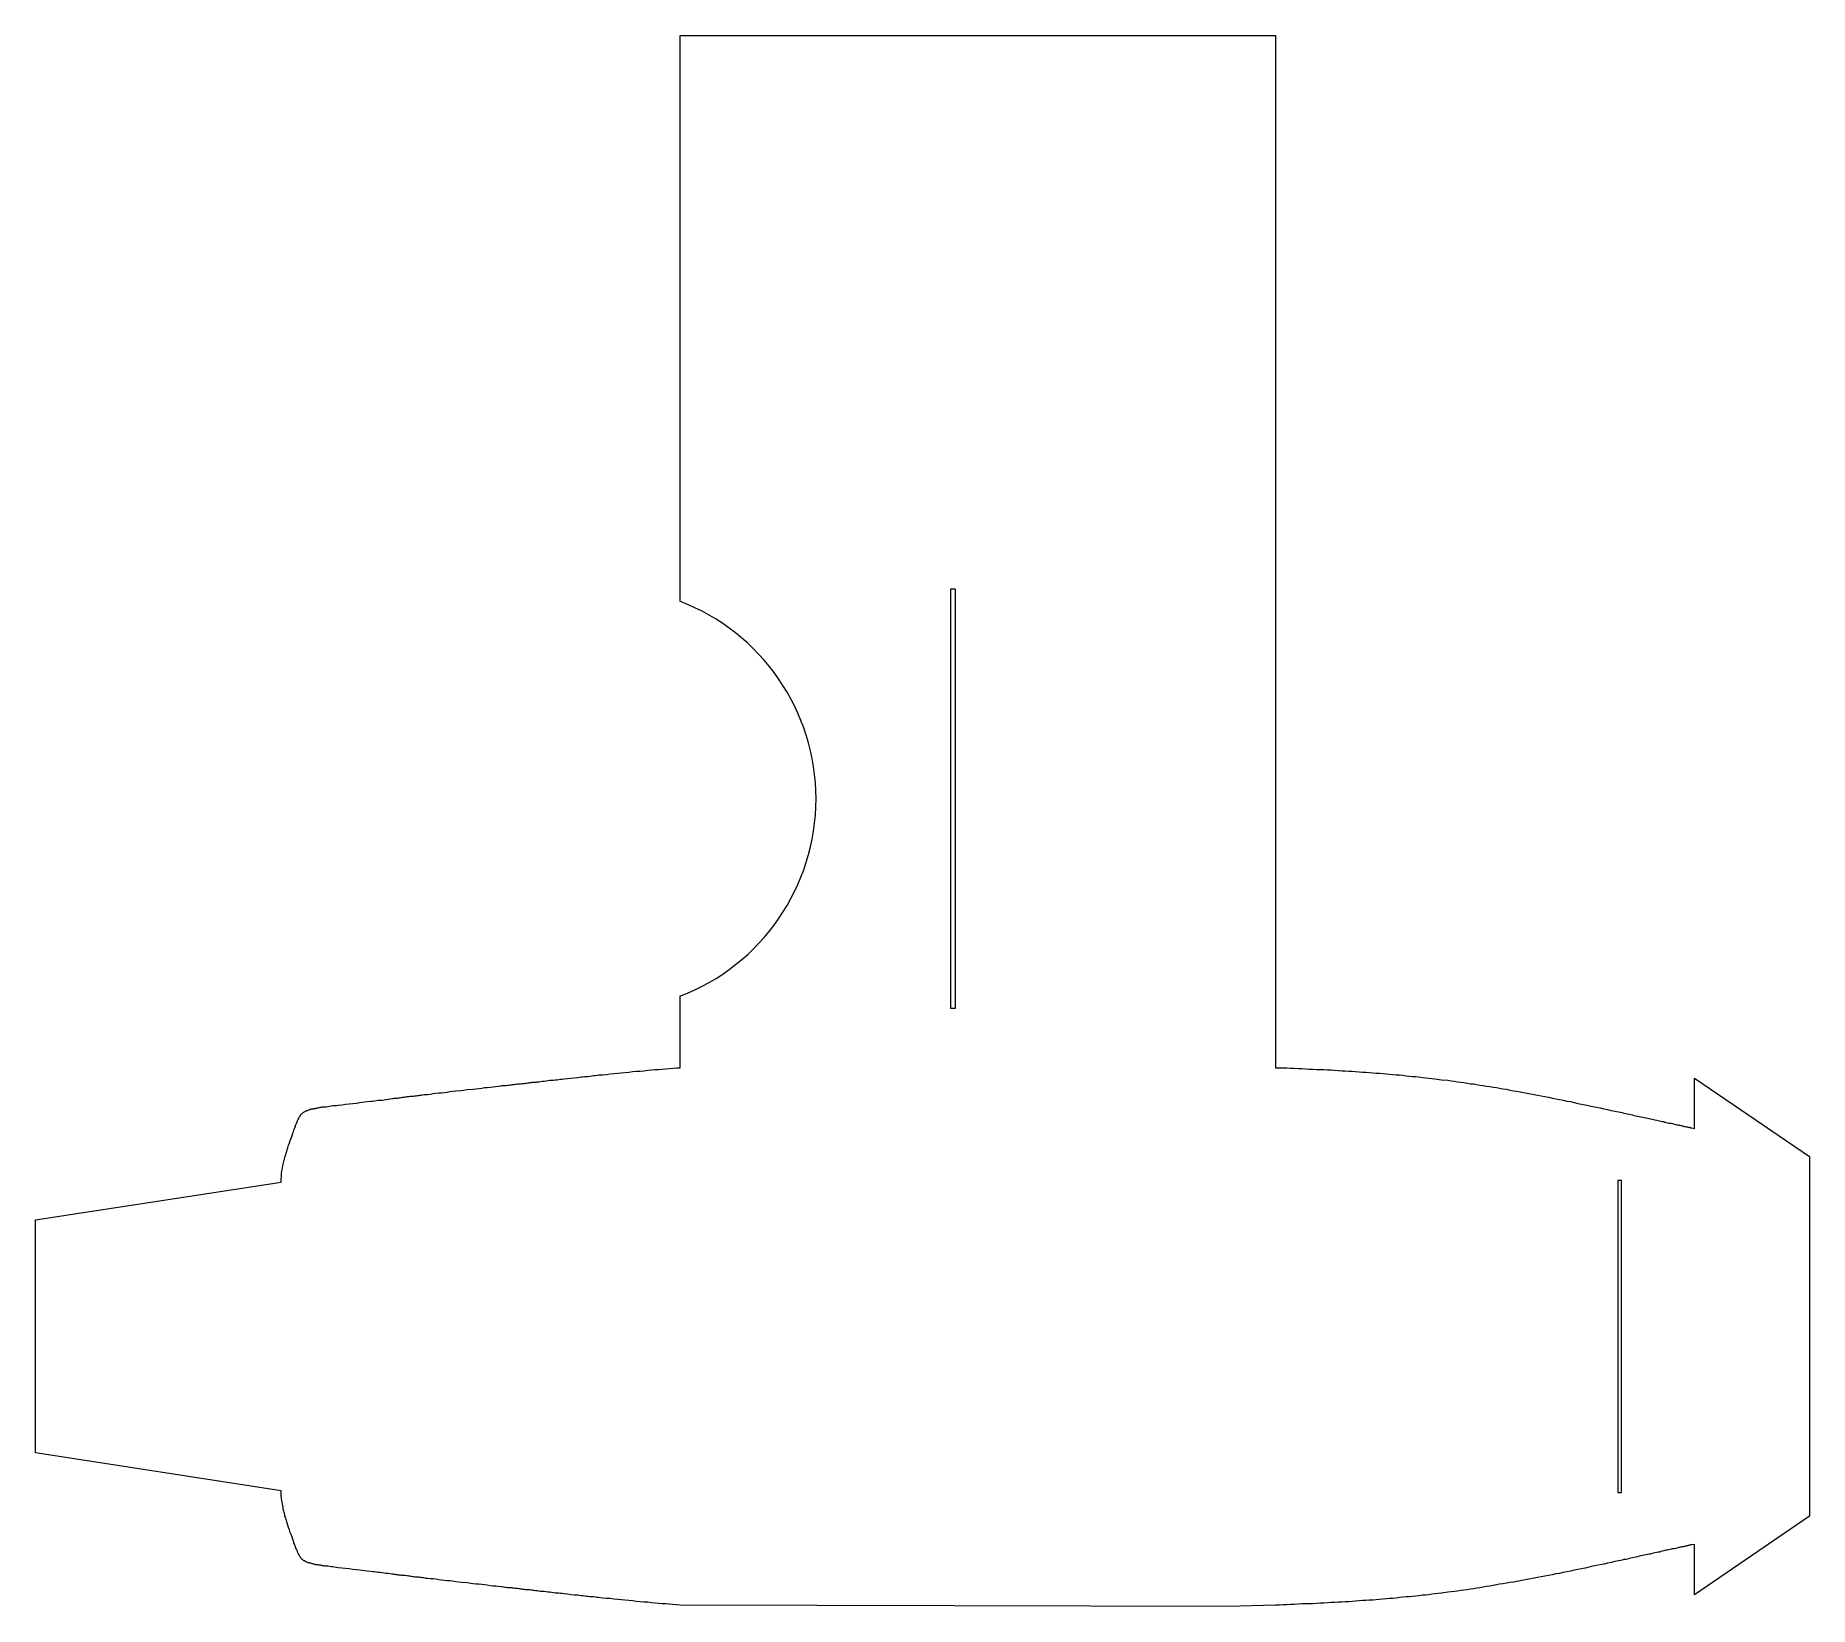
# Model space of a CAD drawing. Header units: millimetres. Extents: x 34 to 293, y 27 to 257.
import ezdxf

# ---------------------------------------------------------------- set-up
doc = ezdxf.new("R2010")
doc.units = ezdxf.units.MM
doc.header["$MEASUREMENT"] = 0

msp = doc.modelspace()

# ---------------------------------------------------------------- linework, layer by layer
at = {"color": 7, "lineweight": 13}
msp.add_lwpolyline([(128.25, 173.95), (128.25, 184.93), (128.25, 256.68), (215.33, 256.68), (215.33, 184.93), (215.33, 105.69), (215.91, 105.69), (216.44, 105.65), (217.02, 105.65), (217.55, 105.61), (218.09, 105.61), (218.66, 105.57), (219.19, 105.57), (219.73, 105.53), (220.26, 105.49), (220.8, 105.49), (221.33, 105.44), (221.87, 105.44), (222.4, 105.4), (222.93, 105.36), (223.47, 105.36), (223.96, 105.32), (224.5, 105.28), (225.03, 105.24), (225.52, 105.24), (226.06, 105.2), (226.55, 105.16), (227.04, 105.12), (227.58, 105.07), (228.07, 105.03), (228.56, 105.03), (229.06, 104.99), (229.59, 104.95), (230.09, 104.91), (230.58, 104.87), (231.07, 104.83), (231.56, 104.79), (232.02, 104.75), (232.51, 104.7), (233, 104.66), (233.5, 104.62), (233.95, 104.58), (234.44, 104.5), (234.93, 104.46), (235.39, 104.42), (235.88, 104.38), (236.33, 104.33), (236.83, 104.25), (237.28, 104.21), (237.77, 104.17), (238.22, 104.13), (238.67, 104.05), (239.62, 103.92), (240.56, 103.84), (241.02, 103.76), (241.51, 103.72), (241.96, 103.64), (242.41, 103.55), (242.91, 103.51), (243.36, 103.43), (243.85, 103.35), (244.3, 103.31), (244.8, 103.22), (245.25, 103.14), (245.74, 103.06), (246.19, 102.98), (246.69, 102.94), (247.18, 102.85), (247.67, 102.77), (248.13, 102.69), (248.62, 102.61), (249.11, 102.53), (249.61, 102.4), (250.14, 102.32), (250.63, 102.24), (251.13, 102.16), (251.62, 102.07), (252.15, 101.95), (252.65, 101.87), (253.18, 101.75), (253.67, 101.66), (254.21, 101.58), (254.74, 101.46), (255.28, 101.38), (255.81, 101.25), (256.35, 101.13), (256.88, 101.05), (257.41, 100.92), (257.95, 100.8), (258.48, 100.72), (259.02, 100.59), (259.59, 100.47), (260.66, 100.27), (261.77, 100.02), (262.3, 99.9), (262.84, 99.81), (263.37, 99.69), (263.91, 99.57), (264.44, 99.44), (264.98, 99.32), (265.51, 99.24), (265.8, 99.16), (266.04, 99.12), (266.29, 99.03), (266.58, 98.99), (266.83, 98.95), (267.07, 98.87), (267.32, 98.83), (267.56, 98.79), (267.81, 98.7), (268.06, 98.66), (268.3, 98.62), (268.55, 98.54), (268.8, 98.5), (269.04, 98.46), (269.29, 98.42), (269.54, 98.33), (269.74, 98.29), (269.99, 98.25), (270.19, 98.21), (270.44, 98.17), (270.65, 98.09), (270.85, 98.05), (271.1, 98.01), (271.3, 97.96), (271.51, 97.92), (271.72, 97.88), (271.92, 97.84), (272.13, 97.8), (272.29, 97.72), (272.5, 97.68), (272.7, 97.64), (272.87, 97.59), (273.07, 97.55), (273.24, 97.55), (273.4, 97.51), (273.56, 97.47), (273.73, 97.43), (273.89, 97.39), (274.06, 97.35), (274.22, 97.31), (274.35, 97.27), (274.51, 97.27), (274.63, 97.22), (274.8, 97.18), (274.92, 97.18), (275.04, 97.14), (275.17, 97.1), (275.29, 97.1), (275.41, 97.06), (275.5, 97.02), (275.62, 97.02), (275.7, 96.98), (275.78, 96.98), (275.91, 96.94), (275.99, 96.94), (276.07, 96.94), (276.11, 96.9), (276.19, 96.9), (276.61, 96.81), (276.61, 104.17), (293.46, 92.7), (293.46, 40.1), (276.61, 28.59), (276.61, 35.95), (276.19, 35.87), (276.11, 35.87), (276.07, 35.87), (275.99, 35.83), (275.91, 35.83), (275.78, 35.79), (275.7, 35.79), (275.62, 35.75), (275.5, 35.75), (275.41, 35.7), (275.29, 35.7), (275.17, 35.66), (275.04, 35.62), (274.92, 35.62), (274.8, 35.58), (274.63, 35.54), (274.51, 35.5), (274.35, 35.5), (274.22, 35.46), (274.06, 35.42), (273.89, 35.38), (273.73, 35.33), (273.56, 35.29), (273.4, 35.29), (273.24, 35.25), (273.07, 35.21), (272.87, 35.17), (272.7, 35.13), (272.5, 35.09), (272.29, 35.05), (272.13, 35.01), (271.92, 34.96), (271.72, 34.92), (271.51, 34.84), (271.3, 34.8), (271.1, 34.76), (270.85, 34.72), (270.65, 34.68), (270.44, 34.64), (270.19, 34.55), (269.99, 34.51), (269.74, 34.47), (269.54, 34.43), (269.29, 34.39), (269.04, 34.31), (268.8, 34.27), (268.55, 34.22), (268.3, 34.14), (268.06, 34.1), (267.81, 34.06), (267.56, 33.98), (267.32, 33.94), (267.07, 33.9), (266.83, 33.81), (266.58, 33.77), (266.29, 33.73), (266.04, 33.65), (265.8, 33.61), (265.51, 33.57), (264.98, 33.44), (264.44, 33.32), (263.91, 33.2), (263.37, 33.07), (262.84, 32.99), (262.3, 32.87), (261.77, 32.75), (260.66, 32.5), (259.59, 32.29), (259.02, 32.17), (258.48, 32.05), (257.95, 31.96), (257.41, 31.84), (256.88, 31.72), (256.35, 31.64), (255.81, 31.51), (255.28, 31.43), (254.74, 31.31), (254.21, 31.22), (253.67, 31.1), (253.18, 31.02), (252.65, 30.9), (252.15, 30.81), (251.62, 30.73), (251.13, 30.61), (250.63, 30.53), (250.14, 30.44), (249.61, 30.36), (249.11, 30.28), (248.62, 30.2), (248.13, 30.12), (247.67, 30.03), (247.18, 29.95), (246.69, 29.87), (246.19, 29.79), (245.74, 29.7), (245.25, 29.62), (244.8, 29.54), (244.3, 29.46), (243.85, 29.42), (243.36, 29.33), (242.91, 29.25), (242.41, 29.21), (241.96, 29.13), (241.51, 29.09), (241.02, 29.01), (240.56, 28.96), (239.62, 28.84), (238.67, 28.72), (238.22, 28.68), (237.77, 28.59), (237.28, 28.55), (236.83, 28.51), (236.33, 28.43), (235.88, 28.39), (235.39, 28.35), (234.93, 28.31), (234.44, 28.27), (233.95, 28.22), (233.5, 28.18), (233, 28.1), (232.51, 28.06), (232.02, 28.02), (231.56, 27.98), (231.07, 27.94), (230.58, 27.9), (230.09, 27.85), (229.59, 27.81), (229.06, 27.81), (228.56, 27.77), (228.07, 27.73), (227.58, 27.69), (227.04, 27.65), (226.55, 27.61), (226.06, 27.57), (225.52, 27.57), (225.03, 27.53), (224.5, 27.49), (223.96, 27.44), (223.47, 27.44), (222.93, 27.4), (222.4, 27.36), (221.87, 27.36), (221.33, 27.32), (220.8, 27.28), (220.26, 27.28), (219.73, 27.24), (219.19, 27.24), (218.66, 27.2), (218.09, 27.16), (217.55, 27.16), (217.02, 27.12), (216.44, 27.12), (215.91, 27.07), (215.33, 27.07), (208.39, 26.87), (128.25, 27.07), (127.72, 27.12), (127.22, 27.16), (126.69, 27.2), (126.15, 27.24), (125.66, 27.28), (125.13, 27.32), (124.59, 27.36), (124.06, 27.4), (123.52, 27.49), (122.95, 27.53), (122.41, 27.57), (121.88, 27.61), (121.3, 27.69), (120.77, 27.73), (119.66, 27.85), (119.13, 27.9), (118.55, 27.94), (118.02, 28.02), (117.48, 28.06), (116.91, 28.1), (116.37, 28.18), (116.13, 28.18), (115.84, 28.22), (115.59, 28.27), (115.35, 28.27), (115.06, 28.31), (114.81, 28.35), (114.56, 28.35), (114.28, 28.39), (114.03, 28.43), (113.78, 28.43), (113.29, 28.51), (112.76, 28.55), (112.26, 28.59), (111.77, 28.68), (111.28, 28.72), (111.03, 28.76), (110.78, 28.76), (110.54, 28.8), (110.25, 28.84), (110, 28.84), (109.76, 28.88), (109.47, 28.92), (109.22, 28.96), (108.93, 28.96), (108.65, 29.01), (108.4, 29.05), (108.11, 29.09), (107.83, 29.09), (107.66, 29.13), (107.54, 29.13), (107.37, 29.17), (107.25, 29.17), (107.09, 29.17), (106.92, 29.21), (106.76, 29.21), (106.63, 29.25), (106.47, 29.25), (106.3, 29.29), (106.14, 29.29), (105.98, 29.29), (105.81, 29.33), (105.65, 29.33), (105.48, 29.38), (105.32, 29.38), (105.15, 29.42), (104.99, 29.42), (104.83, 29.46), (104.66, 29.46), (104.46, 29.5), (104.29, 29.5), (104.13, 29.5), (103.92, 29.54), (103.76, 29.54), (103.59, 29.58), (103.39, 29.58), (103.22, 29.62), (103.02, 29.62), (102.81, 29.66), (102.65, 29.66), (102.44, 29.7), (102.24, 29.75), (102.07, 29.75), (101.66, 29.79), (101.29, 29.83), (100.88, 29.87), (100.47, 29.91), (100.06, 29.99), (99.65, 30.03), (99.24, 30.07), (98.83, 30.12), (98.41, 30.16), (97.96, 30.2), (97.14, 30.32), (96.28, 30.4), (95.46, 30.49), (95, 30.57), (94.59, 30.61), (94.18, 30.65), (93.77, 30.69), (93.36, 30.73), (92.95, 30.77), (92.54, 30.85), (92.13, 30.9), (91.76, 30.94), (91.35, 30.98), (91.14, 30.98), (90.98, 31.02), (90.77, 31.06), (90.56, 31.06), (90.4, 31.1), (90.19, 31.1), (90.03, 31.14), (89.83, 31.14), (89.66, 31.18), (89.46, 31.18), (89.29, 31.22), (89.13, 31.22), (88.92, 31.27), (88.76, 31.31), (88.59, 31.31), (88.39, 31.35), (88.22, 31.35), (88.06, 31.39), (87.89, 31.39), (87.73, 31.43), (87.56, 31.43), (87.4, 31.47), (87.24, 31.47), (87.07, 31.47), (86.91, 31.51), (86.74, 31.51), (86.62, 31.55), (86.46, 31.55), (86.29, 31.59), (86.13, 31.59), (85.84, 31.64), (85.55, 31.68), (85.26, 31.72), (84.98, 31.76), (84.69, 31.8), (84.4, 31.84), (84.11, 31.84), (83.87, 31.88), (83.58, 31.92), (83.29, 31.96), (83.04, 32.01), (82.51, 32.05), (81.44, 32.17), (80.91, 32.25), (80.37, 32.29), (79.84, 32.38), (79.3, 32.42), (78.77, 32.5), (78.24, 32.54), (77.99, 32.58), (77.7, 32.62), (77.46, 32.66), (77.21, 32.66), (76.96, 32.7), (76.72, 32.75), (76.47, 32.79), (76.35, 32.79), (76.22, 32.83), (76.1, 32.83), (75.98, 32.83), (75.85, 32.87), (75.77, 32.87), (75.65, 32.91), (75.52, 32.91), (75.44, 32.91), (75.32, 32.95), (75.19, 32.95), (75.11, 32.99), (74.99, 32.99), (74.91, 33.03), (74.83, 33.03), (74.7, 33.07), (74.62, 33.07), (74.54, 33.12), (74.46, 33.12), (74.37, 33.16), (74.29, 33.16), (74.21, 33.2), (74.13, 33.2), (74.04, 33.24), (73.96, 33.24), (73.88, 33.28), (73.84, 33.28), (73.76, 33.32), (73.67, 33.36), (73.63, 33.36), (73.55, 33.4), (73.51, 33.44), (73.47, 33.44), (73.39, 33.49), (73.35, 33.53), (73.3, 33.53), (73.22, 33.57), (73.18, 33.61), (73.14, 33.65), (73.1, 33.69), (73.06, 33.73), (73.02, 33.77), (72.98, 33.77), (72.93, 33.81), (72.89, 33.85), (72.85, 33.9), (72.81, 33.98), (72.77, 34.02), (72.73, 34.06), (72.73, 34.1), (72.69, 34.14), (72.65, 34.18), (72.61, 34.27), (72.56, 34.31), (72.56, 34.35), (72.52, 34.43), (72.48, 34.47), (72.44, 34.55), (72.44, 34.59), (72.4, 34.68), (72.36, 34.72), (72.32, 34.8), (72.32, 34.84), (72.28, 34.92), (72.24, 35.01), (72.24, 35.09), (72.15, 35.21), (72.11, 35.38), (72.03, 35.5), (71.99, 35.66), (71.91, 35.83), (71.87, 35.99), (71.78, 36.16), (71.74, 36.32), (71.66, 36.53), (71.62, 36.69), (71.5, 37.02), (71.37, 37.39), (71.25, 37.72), (71.13, 38.09), (71, 38.42), (70.88, 38.79), (70.84, 38.95), (70.8, 39.12), (70.72, 39.28), (70.67, 39.44), (70.63, 39.61), (70.59, 39.77), (70.55, 39.94), (70.47, 40.1), (70.43, 40.31), (70.39, 40.47), (70.35, 40.64), (70.3, 40.8), (70.26, 40.96), (70.22, 41.13), (70.22, 41.29), (70.18, 41.46), (70.14, 41.62), (70.1, 41.79), (70.1, 41.95), (70.06, 42.12), (70.02, 42.28), (70.02, 42.44), (69.98, 42.61), (69.98, 42.77), (69.93, 42.98), (69.93, 43.14), (69.89, 43.31), (69.89, 43.47), (69.89, 43.64), (69.89, 43.8), (33.98, 49.35), (33.98, 83.42), (69.89, 88.96, -0.055957), (70.35, 92.17), (70.39, 92.33), (70.43, 92.5), (70.47, 92.66), (70.55, 92.83), (70.59, 92.99), (70.63, 93.16), (70.67, 93.32), (70.72, 93.49), (70.8, 93.65), (70.84, 93.81), (70.88, 93.98), (71, 94.35), (71.13, 94.68), (71.25, 95.05), (71.37, 95.38), (71.5, 95.75), (71.62, 96.07), (71.66, 96.28), (71.74, 96.44), (71.78, 96.61), (71.87, 96.77), (71.91, 96.94), (71.99, 97.1), (72.03, 97.27), (72.11, 97.39), (72.15, 97.55), (72.24, 97.72), (72.24, 97.76), (72.28, 97.84), (72.32, 97.92), (72.32, 97.96), (72.36, 98.05), (72.4, 98.13), (72.44, 98.17), (72.44, 98.25), (72.48, 98.29), (72.52, 98.33), (72.56, 98.42), (72.56, 98.46), (72.61, 98.54), (72.65, 98.58), (72.69, 98.62), (72.73, 98.66), (72.73, 98.7), (72.77, 98.79), (72.81, 98.83), (72.85, 98.87), (72.89, 98.91), (72.93, 98.95), (72.98, 98.99), (73.02, 99.03), (73.06, 99.07), (73.1, 99.07), (73.14, 99.12), (73.18, 99.16), (73.22, 99.2), (73.3, 99.24), (73.35, 99.28), (73.39, 99.28), (73.47, 99.32), (73.51, 99.36), (73.55, 99.36), (73.63, 99.4), (73.67, 99.44), (73.76, 99.44), (73.84, 99.49), (73.88, 99.49), (73.96, 99.53), (74.04, 99.57), (74.13, 99.57), (74.21, 99.61), (74.29, 99.61), (74.37, 99.65), (74.46, 99.65), (74.54, 99.69), (74.62, 99.69), (74.7, 99.73), (74.83, 99.73), (74.91, 99.73), (74.99, 99.77), (75.11, 99.77), (75.19, 99.81), (75.32, 99.81), (75.44, 99.85), (75.52, 99.85), (75.65, 99.9), (75.77, 99.9), (75.85, 99.9), (75.98, 99.94), (76.1, 99.94), (76.22, 99.98), (76.35, 99.98), (76.47, 99.98), (76.72, 100.02), (76.96, 100.06), (77.21, 100.1), (77.46, 100.14), (77.7, 100.14), (77.99, 100.18), (78.24, 100.22), (78.77, 100.27), (79.3, 100.35), (79.84, 100.39), (80.37, 100.47), (80.91, 100.51), (81.44, 100.59), (82.51, 100.72), (83.04, 100.8), (83.29, 100.8), (83.58, 100.84), (83.87, 100.88), (84.11, 100.92), (84.4, 100.96), (84.69, 100.96), (84.98, 101.01), (85.26, 101.05), (85.55, 101.09), (85.84, 101.13), (86.13, 101.17), (86.29, 101.17), (86.46, 101.21), (86.62, 101.21), (86.74, 101.25), (86.91, 101.25), (87.07, 101.29), (87.24, 101.29), (87.4, 101.33), (87.56, 101.33), (87.73, 101.38), (87.89, 101.38), (88.06, 101.42), (88.22, 101.42), (88.39, 101.46), (88.59, 101.46), (88.76, 101.5), (88.92, 101.5), (89.13, 101.54), (89.29, 101.54), (89.46, 101.58), (89.66, 101.58), (89.83, 101.62), (90.03, 101.62), (90.19, 101.66), (90.4, 101.66), (90.56, 101.7), (90.77, 101.75), (90.98, 101.75), (91.14, 101.79), (91.35, 101.79), (91.76, 101.83), (92.13, 101.91), (92.54, 101.95), (92.95, 101.99), (93.36, 102.03), (93.77, 102.07), (94.18, 102.12), (94.59, 102.2), (95, 102.24), (95.46, 102.28), (96.28, 102.36), (97.14, 102.49), (97.96, 102.57), (98.41, 102.61), (98.83, 102.65), (99.24, 102.69), (99.65, 102.77), (100.06, 102.81), (100.47, 102.85), (100.88, 102.9), (101.29, 102.94), (101.66, 102.98), (102.07, 103.02), (102.24, 103.06), (102.44, 103.06), (102.65, 103.1), (102.81, 103.1), (103.02, 103.14), (103.22, 103.14), (103.39, 103.18), (103.59, 103.18), (103.76, 103.22), (103.92, 103.22), (104.13, 103.27), (104.29, 103.27), (104.46, 103.31), (104.66, 103.31), (104.83, 103.35), (104.99, 103.35), (105.15, 103.39), (105.32, 103.39), (105.48, 103.39), (105.65, 103.43), (105.81, 103.43), (105.98, 103.47), (106.14, 103.47), (106.3, 103.51), (106.47, 103.51), (106.63, 103.55), (106.76, 103.55), (106.92, 103.55), (107.09, 103.59), (107.25, 103.59), (107.37, 103.64), (107.54, 103.64), (107.66, 103.64), (107.83, 103.68), (108.11, 103.72), (108.4, 103.72), (108.65, 103.76), (108.93, 103.8), (109.22, 103.84), (109.47, 103.84), (109.76, 103.88), (110, 103.92), (110.25, 103.92), (110.54, 103.96), (110.78, 104.01), (111.03, 104.01), (111.28, 104.05), (111.77, 104.09), (112.26, 104.17), (112.76, 104.21), (113.29, 104.25), (113.78, 104.33), (114.03, 104.33), (114.28, 104.38), (114.56, 104.42), (114.81, 104.42), (115.06, 104.46), (115.35, 104.5), (115.59, 104.54), (115.84, 104.54), (116.13, 104.58), (116.37, 104.62), (116.91, 104.66), (117.48, 104.7), (118.02, 104.79), (118.55, 104.83), (119.13, 104.87), (119.66, 104.95), (120.77, 105.03), (121.3, 105.12), (121.88, 105.16), (122.41, 105.2), (122.95, 105.24), (123.52, 105.32), (124.06, 105.36), (124.59, 105.4), (125.13, 105.44), (125.66, 105.49), (126.15, 105.53), (126.69, 105.57), (127.22, 105.61), (127.72, 105.65), (128.25, 105.69), (128.25, 116.13)], format="xyb", dxfattribs=at)
for points in [[(168.52, 175.68), (167.83, 175.68), (167.83, 114.4), (168.52, 114.4)], [(265.43, 43.55), (265.96, 43.55), (265.96, 89.21), (265.43, 89.21)]]:
    msp.add_lwpolyline(points, close=True, dxfattribs=at)
msp.add_arc((117.24, 145.02), 30.9, 290.7964, 69.2036, dxfattribs=at)

doc.saveas('drawing.dxf')
